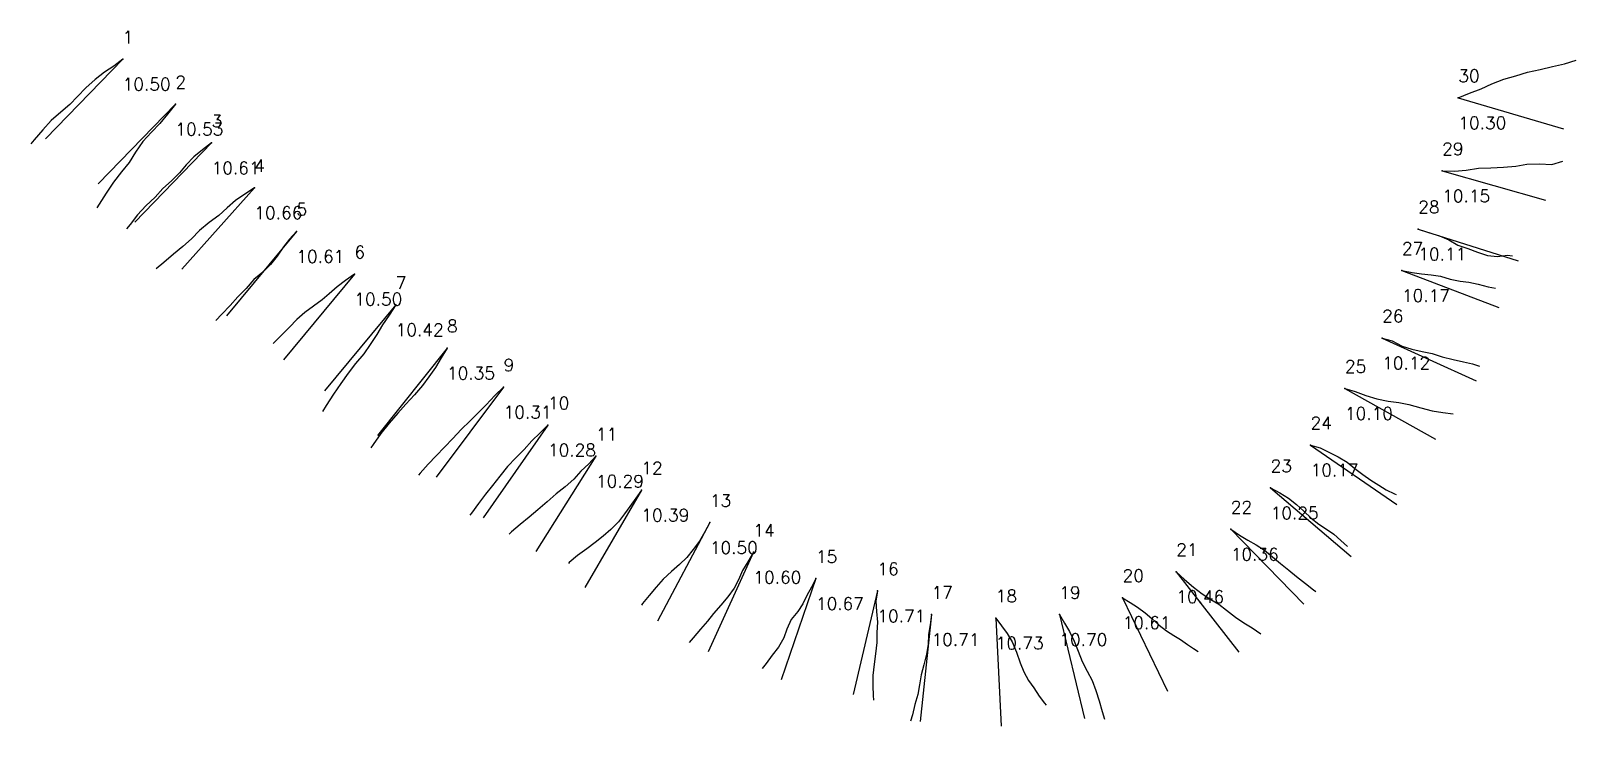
# Model space of a CAD drawing. Extents: x 748569.5 to 748606.7, y 8930331 to 8930347.8.
import ezdxf

# ---------------------------------------------------------------- set-up
doc = ezdxf.new("R2010")
doc.units = 0
for name, color, linetype in [('Hole', 7, 'Continuous'), ('Length', 7, 'Continuous'), ('Number', 7, 'Continuous'), ('Real Hole', 7, 'Continuous'), ('Theoretical Hole', 7, 'Continuous')]:
    doc.layers.add(name, color=color, linetype=linetype)
doc.styles.get("Standard").update_dxf_attribs({"font": 'simplex.shx'})

msp = doc.modelspace()

# ---------------------------------------------------------------- linework, layer by layer
at = {"layer": 'Hole', "color": 244, "true_color": 0x0a11ff}
for p in [(748571.673, 8930347.103, 190.252), (748603.897, 8930346.17, 190.036), (748572.945, 8930346.018, 190.253), (748573.818, 8930345.082, 190.3), (748603.508, 8930344.407, 189.917), (748574.85, 8930344.001, 190.5), (748575.864, 8930342.948, 190.415), (748602.93, 8930343.006, 189.896), (748602.537, 8930342.006, 189.932), (748577.263, 8930341.918, 190.25), (748578.26, 8930341.179, 190.216), (748602.06, 8930340.378, 189.932), (748579.498, 8930340.135, 190.085), (748580.863, 8930339.194, 190.089), (748601.161, 8930339.161, 189.933), (748581.934, 8930338.279, 190.079), (748600.333, 8930337.798, 189.971), (748583.09, 8930337.528, 190.032), (748584.187, 8930336.711, 190.13), (748599.369, 8930336.762, 190.019), (748585.839, 8930335.927, 190.288), (748598.408, 8930335.765, 190.128), (748586.89, 8930335.211, 190.41), (748588.399, 8930334.576, 190.519), (748597.093, 8930334.743, 190.294), (748589.881, 8930334.278, 190.567), (748595.797, 8930334.116, 190.47), (748591.187, 8930333.709, 190.538), (748592.737, 8930333.625, 190.533), (748594.271, 8930333.708, 190.58)]:
    msp.add_point(p, dxfattribs=at)
at = {"layer": 'Real Hole', "color": 1, "true_color": 0xff0000}
for points in [[(748571.673, 8930347.103, 190.252), (748571.456, 8930346.933, 189.291), (748571.233, 8930346.786, 188.327), (748571.008, 8930346.611, 187.369), (748570.782, 8930346.409, 186.416), (748570.579, 8930346.206, 185.458), (748570.398, 8930346.009, 184.494), (748570.183, 8930345.828, 183.534), (748569.948, 8930345.623, 182.584), (748569.742, 8930345.401, 181.631), (748569.539, 8930345.155, 180.683), (748569.458, 8930345.058, 180.304)], [(748603.897, 8930346.17, 190.036), (748604.169, 8930346.279, 189.08), (748604.448, 8930346.387, 188.126), (748604.707, 8930346.506, 187.167), (748604.996, 8930346.619, 186.217), (748605.286, 8930346.702, 185.263), (748605.57, 8930346.788, 184.308), (748605.871, 8930346.855, 183.357), (748606.169, 8930346.923, 182.405), (748606.457, 8930346.994, 181.45), (748606.739, 8930347.082, 180.494)], [(748572.945, 8930346.018, 190.253), (748572.757, 8930345.775, 189.301), (748572.567, 8930345.55, 188.346), (748572.368, 8930345.343, 187.388), (748572.16, 8930345.114, 186.437), (748571.985, 8930344.861, 185.485), (748571.826, 8930344.611, 184.53), (748571.647, 8930344.386, 183.572), (748571.453, 8930344.139, 182.623), (748571.277, 8930343.872, 181.676), (748571.103, 8930343.602, 180.729), (748571.049, 8930343.518, 180.446)], [(748573.818, 8930345.082, 190.3), (748573.595, 8930344.915, 189.339), (748573.387, 8930344.748, 188.376), (748573.204, 8930344.553, 187.412), (748573.042, 8930344.361, 186.444), (748572.852, 8930344.171, 185.481), (748572.644, 8930343.981, 184.521), (748572.457, 8930343.772, 183.562), (748572.234, 8930343.564, 182.609), (748572.026, 8930343.35, 181.655), (748571.853, 8930343.118, 180.698), (748571.767, 8930343.008, 180.218)], [(748603.508, 8930344.407, 189.917), (748603.806, 8930344.402, 188.962), (748604.087, 8930344.429, 188.003), (748604.385, 8930344.478, 187.05), (748604.682, 8930344.482, 186.095), (748604.988, 8930344.499, 185.143), (748605.282, 8930344.519, 184.187), (748605.552, 8930344.569, 183.226), (748605.854, 8930344.581, 182.273), (748606.153, 8930344.566, 181.319), (748606.422, 8930344.64, 180.358)], [(748574.85, 8930344.001, 190.5), (748574.617, 8930343.847, 189.54), (748574.393, 8930343.692, 188.578), (748574.19, 8930343.514, 187.615), (748573.99, 8930343.333, 186.652), (748573.76, 8930343.164, 185.693), (748573.525, 8930342.968, 184.741), (748573.33, 8930342.773, 183.78), (748573.12, 8930342.587, 182.82), (748572.898, 8930342.398, 181.864), (748572.666, 8930342.2, 180.911), (748572.484, 8930342.043, 180.148)], [(748575.864, 8930342.948, 190.415), (748575.699, 8930342.76, 189.447), (748575.551, 8930342.578, 188.475), (748575.398, 8930342.355, 187.512), (748575.235, 8930342.149, 186.547), (748575.052, 8930341.97, 185.58), (748574.838, 8930341.787, 184.621), (748574.648, 8930341.572, 183.663), (748574.45, 8930341.369, 182.704), (748574.262, 8930341.166, 181.743), (748574.061, 8930340.957, 180.786), (748573.921, 8930340.802, 180.118)], [(748602.93, 8930343.006, 189.896), (748603.18, 8930342.92, 188.932), (748603.441, 8930342.845, 187.969), (748603.669, 8930342.749, 187), (748603.887, 8930342.62, 186.033), (748604.125, 8930342.539, 185.065), (748604.358, 8930342.451, 184.097), (748604.599, 8930342.368, 183.129), (748604.84, 8930342.345, 182.159), (748605.085, 8930342.373, 181.19), (748605.203, 8930342.357, 180.704)], [(748602.537, 8930342.006, 189.932), (748602.78, 8930341.959, 188.963), (748603.011, 8930341.929, 187.991), (748603.24, 8930341.898, 187.018), (748603.471, 8930341.871, 186.045), (748603.698, 8930341.796, 185.074), (748603.939, 8930341.749, 184.105), (748604.152, 8930341.726, 183.128), (748604.377, 8930341.673, 182.155), (748604.617, 8930341.614, 181.186), (748604.791, 8930341.579, 180.509)], [(748577.263, 8930341.918, 190.25), (748577.046, 8930341.764, 189.286), (748576.844, 8930341.616, 188.318), (748576.657, 8930341.445, 187.35), (748576.485, 8930341.301, 186.376), (748576.278, 8930341.144, 185.41), (748576.067, 8930340.992, 184.445), (748575.874, 8930340.827, 183.478), (748575.699, 8930340.641, 182.511), (748575.511, 8930340.452, 181.547), (748575.322, 8930340.262, 180.584), (748575.302, 8930340.244, 180.487)], [(748578.26, 8930341.179, 190.216), (748578.099, 8930340.93, 189.261), (748577.944, 8930340.697, 188.301), (748577.803, 8930340.466, 187.338), (748577.646, 8930340.225, 186.381), (748577.487, 8930340, 185.419), (748577.293, 8930339.763, 184.467), (748577.114, 8930339.528, 183.512), (748576.939, 8930339.285, 182.558), (748576.759, 8930339.023, 181.61), (748576.579, 8930338.75, 180.665), (748576.492, 8930338.61, 180.193)], [(748602.06, 8930340.378, 189.932), (748602.299, 8930340.307, 188.964), (748602.545, 8930340.179, 188.003), (748602.779, 8930340.111, 187.033), (748603.022, 8930340.056, 186.065), (748603.267, 8930340.008, 185.096), (748603.508, 8930339.925, 184.129), (748603.773, 8930339.858, 183.167), (748604.025, 8930339.807, 182.201), (748604.241, 8930339.754, 181.226), (748604.408, 8930339.699, 180.446)], [(748579.498, 8930340.135, 190.085), (748579.353, 8930339.897, 189.125), (748579.22, 8930339.667, 188.161), (748579.055, 8930339.443, 187.2), (748578.907, 8930339.233, 186.234), (748578.712, 8930339.006, 185.279), (748578.506, 8930338.785, 184.326), (748578.31, 8930338.567, 183.37), (748578.102, 8930338.326, 182.422), (748577.903, 8930338.075, 181.475), (748577.718, 8930337.813, 180.528), (748577.663, 8930337.732, 180.244)], [(748580.863, 8930339.194, 190.089), (748580.65, 8930338.988, 189.134), (748580.439, 8930338.766, 188.182), (748580.24, 8930338.569, 187.222), (748580.056, 8930338.379, 186.257), (748579.842, 8930338.175, 185.302), (748579.634, 8930337.955, 184.349), (748579.439, 8930337.747, 183.391), (748579.235, 8930337.533, 182.435), (748579.043, 8930337.338, 181.474), (748578.852, 8930337.118, 180.517), (748578.812, 8930337.073, 180.326)], [(748601.161, 8930339.161, 189.933), (748601.412, 8930339.091, 188.968), (748601.668, 8930338.994, 188.006), (748601.934, 8930338.915, 187.045), (748602.203, 8930338.855, 186.084), (748602.459, 8930338.823, 185.118), (748602.702, 8930338.773, 184.149), (748602.989, 8930338.691, 183.194), (748603.269, 8930338.623, 182.237), (748603.527, 8930338.584, 181.272), (748603.771, 8930338.547, 180.302)], [(748581.934, 8930338.279, 190.079), (748581.743, 8930338.092, 189.115), (748581.545, 8930337.899, 188.154), (748581.358, 8930337.692, 187.194), (748581.162, 8930337.486, 186.235), (748580.955, 8930337.276, 185.28), (748580.771, 8930337.049, 184.323), (748580.594, 8930336.823, 183.366), (748580.43, 8930336.612, 182.402), (748580.259, 8930336.384, 181.443), (748580.086, 8930336.151, 180.486), (748580.052, 8930336.104, 180.295)], [(748600.333, 8930337.798, 189.971), (748600.561, 8930337.727, 189), (748600.789, 8930337.618, 188.032), (748601.001, 8930337.516, 187.061), (748601.217, 8930337.386, 186.093), (748601.401, 8930337.233, 185.122), (748601.591, 8930337.085, 184.151), (748601.79, 8930336.948, 183.181), (748601.98, 8930336.83, 182.206), (748602.157, 8930336.721, 181.228), (748602.358, 8930336.621, 180.254), (748602.394, 8930336.602, 180.058)], [(748583.09, 8930337.528, 190.032), (748582.921, 8930337.346, 189.063), (748582.729, 8930337.166, 188.099), (748582.554, 8930336.974, 187.133), (748582.346, 8930336.792, 186.172), (748582.134, 8930336.617, 185.21), (748581.914, 8930336.427, 184.254), (748581.692, 8930336.236, 183.297), (748581.481, 8930336.058, 182.336), (748581.26, 8930335.877, 181.378), (748581.055, 8930335.705, 180.414), (748580.996, 8930335.65, 180.126)], [(748584.187, 8930336.711, 190.13), (748584.05, 8930336.516, 189.159), (748583.912, 8930336.317, 188.188), (748583.782, 8930336.14, 187.213), (748583.636, 8930335.949, 186.242), (748583.453, 8930335.761, 185.277), (748583.267, 8930335.603, 184.308), (748583.074, 8930335.448, 183.339), (748582.867, 8930335.294, 182.373), (748582.646, 8930335.131, 181.411), (748582.446, 8930334.961, 180.446), (748582.428, 8930334.944, 180.349)], [(748599.369, 8930336.762, 190.019), (748599.591, 8930336.643, 189.051), (748599.799, 8930336.52, 188.081), (748599.991, 8930336.366, 187.112), (748600.168, 8930336.204, 186.141), (748600.343, 8930336.035, 185.171), (748600.532, 8930335.892, 184.199), (748600.719, 8930335.769, 183.225), (748600.89, 8930335.644, 182.247), (748601.062, 8930335.495, 181.274), (748601.223, 8930335.353, 180.297)], [(748585.839, 8930335.927, 190.288), (748585.719, 8930335.704, 189.321), (748585.593, 8930335.477, 188.355), (748585.436, 8930335.277, 187.388), (748585.284, 8930335.085, 186.418), (748585.107, 8930334.919, 185.448), (748584.912, 8930334.749, 184.482), (748584.714, 8930334.564, 183.519), (748584.546, 8930334.373, 182.552), (748584.377, 8930334.17, 181.588), (748584.218, 8930333.973, 180.621), (748584.186, 8930333.933, 180.427)], [(748598.408, 8930335.765, 190.128), (748598.615, 8930335.625, 189.16), (748598.818, 8930335.5, 188.189), (748599.023, 8930335.391, 187.216), (748599.218, 8930335.262, 186.244), (748599.417, 8930335.098, 185.277), (748599.608, 8930334.943, 184.308), (748599.81, 8930334.782, 183.342), (748599.996, 8930334.625, 182.372), (748600.213, 8930334.455, 181.411), (748600.405, 8930334.307, 180.441), (748600.461, 8930334.263, 180.149)], [(748586.89, 8930335.211, 190.41), (748586.759, 8930334.982, 189.445), (748586.624, 8930334.768, 188.478), (748586.528, 8930334.55, 187.507), (748586.426, 8930334.344, 186.534), (748586.269, 8930334.138, 185.568), (748586.105, 8930333.935, 184.602), (748585.93, 8930333.733, 183.639), (748585.781, 8930333.55, 182.667), (748585.61, 8930333.353, 181.701), (748585.44, 8930333.151, 180.737), (748585.336, 8930333.038, 180.157)], [(748588.399, 8930334.576, 190.519), (748588.288, 8930334.368, 189.547), (748588.179, 8930334.171, 188.573), (748588.082, 8930333.968, 187.599), (748587.963, 8930333.783, 186.623), (748587.799, 8930333.586, 185.656), (748587.7, 8930333.357, 184.688), (748587.623, 8930333.147, 183.713), (748587.496, 8930332.926, 182.746), (748587.34, 8930332.727, 181.779), (748587.199, 8930332.53, 180.809), (748587.105, 8930332.409, 180.228)], [(748597.093, 8930334.743, 190.294), (748597.292, 8930334.554, 189.332), (748597.509, 8930334.372, 188.373), (748597.714, 8930334.209, 187.408), (748597.925, 8930334.069, 186.441), (748598.121, 8930333.957, 185.467), (748598.308, 8930333.817, 184.494), (748598.519, 8930333.649, 183.531), (748598.725, 8930333.513, 182.562), (748598.922, 8930333.39, 181.59), (748599.131, 8930333.244, 180.623)], [(748589.881, 8930334.278, 190.567), (748589.841, 8930334.031, 189.599), (748589.863, 8930333.78, 188.631), (748589.887, 8930333.524, 187.665), (748589.866, 8930333.28, 186.695), (748589.866, 8930333.037, 185.725), (748589.837, 8930332.766, 184.763), (748589.804, 8930332.509, 183.797), (748589.774, 8930332.243, 182.834), (748589.775, 8930331.991, 181.866), (748589.783, 8930331.756, 180.894), (748589.789, 8930331.641, 180.407)], [(748595.797, 8930334.116, 190.47), (748595.978, 8930333.999, 189.493), (748596.155, 8930333.891, 188.515), (748596.34, 8930333.752, 187.542), (748596.503, 8930333.612, 186.566), (748596.676, 8930333.45, 185.594), (748596.858, 8930333.314, 184.62), (748597.035, 8930333.206, 183.642), (748597.194, 8930333.107, 182.66), (748597.365, 8930332.986, 181.682), (748597.511, 8930332.889, 180.697), (748597.618, 8930332.821, 180.009)], [(748591.187, 8930333.709, 190.538), (748591.153, 8930333.462, 189.57), (748591.118, 8930333.229, 188.598), (748591.105, 8930332.984, 187.628), (748591.068, 8930332.751, 186.657), (748591.005, 8930332.498, 185.691), (748590.934, 8930332.255, 184.724), (748590.901, 8930332.011, 183.754), (748590.855, 8930331.778, 182.783), (748590.788, 8930331.541, 181.814), (748590.725, 8930331.292, 180.847), (748590.682, 8930331.141, 180.268)], [(748592.737, 8930333.625, 190.533), (748592.874, 8930333.434, 189.561), (748593.009, 8930333.252, 188.587), (748593.134, 8930333.051, 187.616), (748593.235, 8930332.804, 186.652), (748593.327, 8930332.548, 185.689), (748593.414, 8930332.33, 184.717), (748593.526, 8930332.122, 183.746), (748593.652, 8930331.942, 182.77), (748593.786, 8930331.745, 181.799), (748593.916, 8930331.576, 180.822), (748593.951, 8930331.521, 180.529)], [(748594.271, 8930333.708, 190.58), (748594.397, 8930333.502, 189.609), (748594.515, 8930333.303, 188.637), (748594.629, 8930333.066, 187.672), (748594.728, 8930332.825, 186.706), (748594.818, 8930332.58, 185.741), (748594.944, 8930332.342, 184.778), (748595.061, 8930332.121, 183.81), (748595.154, 8930331.874, 182.845), (748595.229, 8930331.625, 181.88), (748595.302, 8930331.369, 180.916), (748595.358, 8930331.187, 180.242)]]:
    msp.add_polyline3d(points, dxfattribs=at)
at = {"layer": 'Theoretical Hole', "color": 244, "true_color": 0x0a11ff}
for p, q in [((748571.673, 8930347.103, 190.252), (748569.808, 8930345.18, 180.099)), ((748603.897, 8930346.17, 190.036), (748606.437, 8930345.42, 180.082)), ((748572.945, 8930346.018, 190.253), (748571.084, 8930344.098, 180.068)), ((748573.818, 8930345.082, 190.3), (748571.965, 8930343.171, 180.029)), ((748603.508, 8930344.407, 189.917), (748605.998, 8930343.703, 180.102)), ((748574.85, 8930344.001, 190.5), (748573.099, 8930342.039, 180.169)), ((748575.864, 8930342.948, 190.415), (748574.181, 8930340.916, 180.138)), ((748602.93, 8930343.006, 189.896), (748605.34, 8930342.242, 180.107)), ((748602.537, 8930342.006, 189.932), (748604.872, 8930341.113, 180.074)), ((748577.263, 8930341.918, 190.25), (748575.555, 8930339.855, 180.097)), ((748578.26, 8930341.179, 190.216), (748576.542, 8930339.104, 180.15)), ((748602.06, 8930340.378, 189.932), (748604.324, 8930339.344, 180.123)), ((748579.498, 8930340.135, 190.085), (748577.821, 8930338.029, 180.091)), ((748580.863, 8930339.194, 190.089), (748579.235, 8930337.021, 180.143)), ((748601.161, 8930339.161, 189.933), (748603.343, 8930337.938, 180.148)), ((748581.934, 8930338.279, 190.079), (748580.367, 8930336.044, 180.168)), ((748600.333, 8930337.798, 189.971), (748602.416, 8930336.363, 180.121)), ((748583.09, 8930337.528, 190.032), (748581.644, 8930335.226, 180.108)), ((748584.187, 8930336.711, 190.13), (748582.82, 8930334.363, 180.102)), ((748599.369, 8930336.762, 190.019), (748601.31, 8930335.106, 180.091)), ((748585.839, 8930335.927, 190.288), (748584.573, 8930333.55, 180.139)), ((748598.408, 8930335.765, 190.128), (748600.168, 8930333.961, 180.079)), ((748586.89, 8930335.211, 190.41), (748585.801, 8930332.809, 180.143)), ((748588.399, 8930334.576, 190.519), (748587.56, 8930332.139, 180.165)), ((748597.093, 8930334.743, 190.294), (748598.602, 8930332.803, 180.127)), ((748589.881, 8930334.278, 190.567), (748589.295, 8930331.78, 180.169)), ((748595.797, 8930334.116, 190.47), (748596.881, 8930331.865, 180.158)), ((748591.187, 8930333.709, 190.538), (748590.916, 8930331.134, 180.146)), ((748592.737, 8930333.625, 190.533), (748592.868, 8930331.02, 180.125)), ((748594.271, 8930333.708, 190.58), (748594.878, 8930331.205, 180.195))]:
    msp.add_line(p, q, dxfattribs=at)

# ---------------------------------------------------------------- texts
at = {"layer": 'Length', "color": 244, "true_color": 0x0a11ff}
for s, p in [('10.50', (748571.673, 8930346.349, 190.252)), ('10.53', (748572.945, 8930345.264, 190.253)), ('10.30', (748603.897, 8930345.416, 190.036)), ('10.61', (748573.818, 8930344.328, 190.3)), ('10.15', (748603.508, 8930343.653, 189.917)), ('10.66', (748574.85, 8930343.247, 190.5)), ('10.61', (748575.864, 8930342.194, 190.415)), ('10.11', (748602.93, 8930342.252, 189.896)), ('10.50', (748577.263, 8930341.164, 190.25)), ('10.17', (748602.537, 8930341.252, 189.932)), ('10.42', (748578.26, 8930340.425, 190.216)), ('10.12', (748602.06, 8930339.624, 189.932)), ('10.35', (748579.498, 8930339.381, 190.085)), ('10.31', (748580.863, 8930338.44, 190.089)), ('10.10', (748601.161, 8930338.407, 189.933)), ('10.28', (748581.934, 8930337.525, 190.079)), ('10.17', (748600.333, 8930337.044, 189.971)), ('10.29', (748583.09, 8930336.774, 190.032)), ('10.39', (748584.187, 8930335.957, 190.13)), ('10.25', (748599.369, 8930336.008, 190.019)), ('10.50', (748585.839, 8930335.173, 190.288)), ('10.36', (748598.408, 8930335.011, 190.128)), ('10.60', (748586.89, 8930334.457, 190.41)), ('10.46', (748597.093, 8930333.989, 190.294)), ('10.67', (748588.399, 8930333.822, 190.519)), ('10.71', (748589.881, 8930333.524, 190.567)), ('10.61', (748595.797, 8930333.362, 190.47)), ('10.71', (748591.187, 8930332.955, 190.538)), ('10.73', (748592.737, 8930332.871, 190.533)), ('10.70', (748594.271, 8930332.954, 190.58))]:
    msp.add_text(s, height=0.3, dxfattribs=at).set_placement(p)
at = {"layer": 'Number', "color": 244, "true_color": 0x0a11ff}
for s, p in [('1', (748571.673, 8930347.484, 190.252)), ('2', (748572.945, 8930346.399, 190.253)), ('30', (748603.897, 8930346.551, 190.036)), ('3', (748573.818, 8930345.463, 190.3)), ('29', (748603.508, 8930344.788, 189.917)), ('4', (748574.85, 8930344.382, 190.5)), ('5', (748575.864, 8930343.329, 190.415)), ('28', (748602.93, 8930343.387, 189.896)), ('6', (748577.263, 8930342.299, 190.25)), ('27', (748602.537, 8930342.387, 189.932)), ('7', (748578.26, 8930341.56, 190.216)), ('26', (748602.06, 8930340.759, 189.932)), ('8', (748579.498, 8930340.516, 190.085)), ('9', (748580.863, 8930339.575, 190.089)), ('25', (748601.161, 8930339.542, 189.933)), ('10', (748581.934, 8930338.66, 190.079)), ('24', (748600.333, 8930338.179, 189.971)), ('11', (748583.09, 8930337.909, 190.032)), ('12', (748584.187, 8930337.092, 190.13)), ('23', (748599.369, 8930337.143, 190.019)), ('13', (748585.839, 8930336.308, 190.288)), ('22', (748598.408, 8930336.146, 190.128)), ('14', (748586.89, 8930335.592, 190.41)), ('21', (748597.093, 8930335.124, 190.294)), ('15', (748588.399, 8930334.957, 190.519)), ('16', (748589.881, 8930334.659, 190.567)), ('20', (748595.797, 8930334.497, 190.47)), ('17', (748591.187, 8930334.09, 190.538)), ('18', (748592.737, 8930334.006, 190.533)), ('19', (748594.271, 8930334.089, 190.58))]:
    msp.add_text(s, height=0.3, dxfattribs=at).set_placement(p)

doc.saveas('drawing.dxf')
